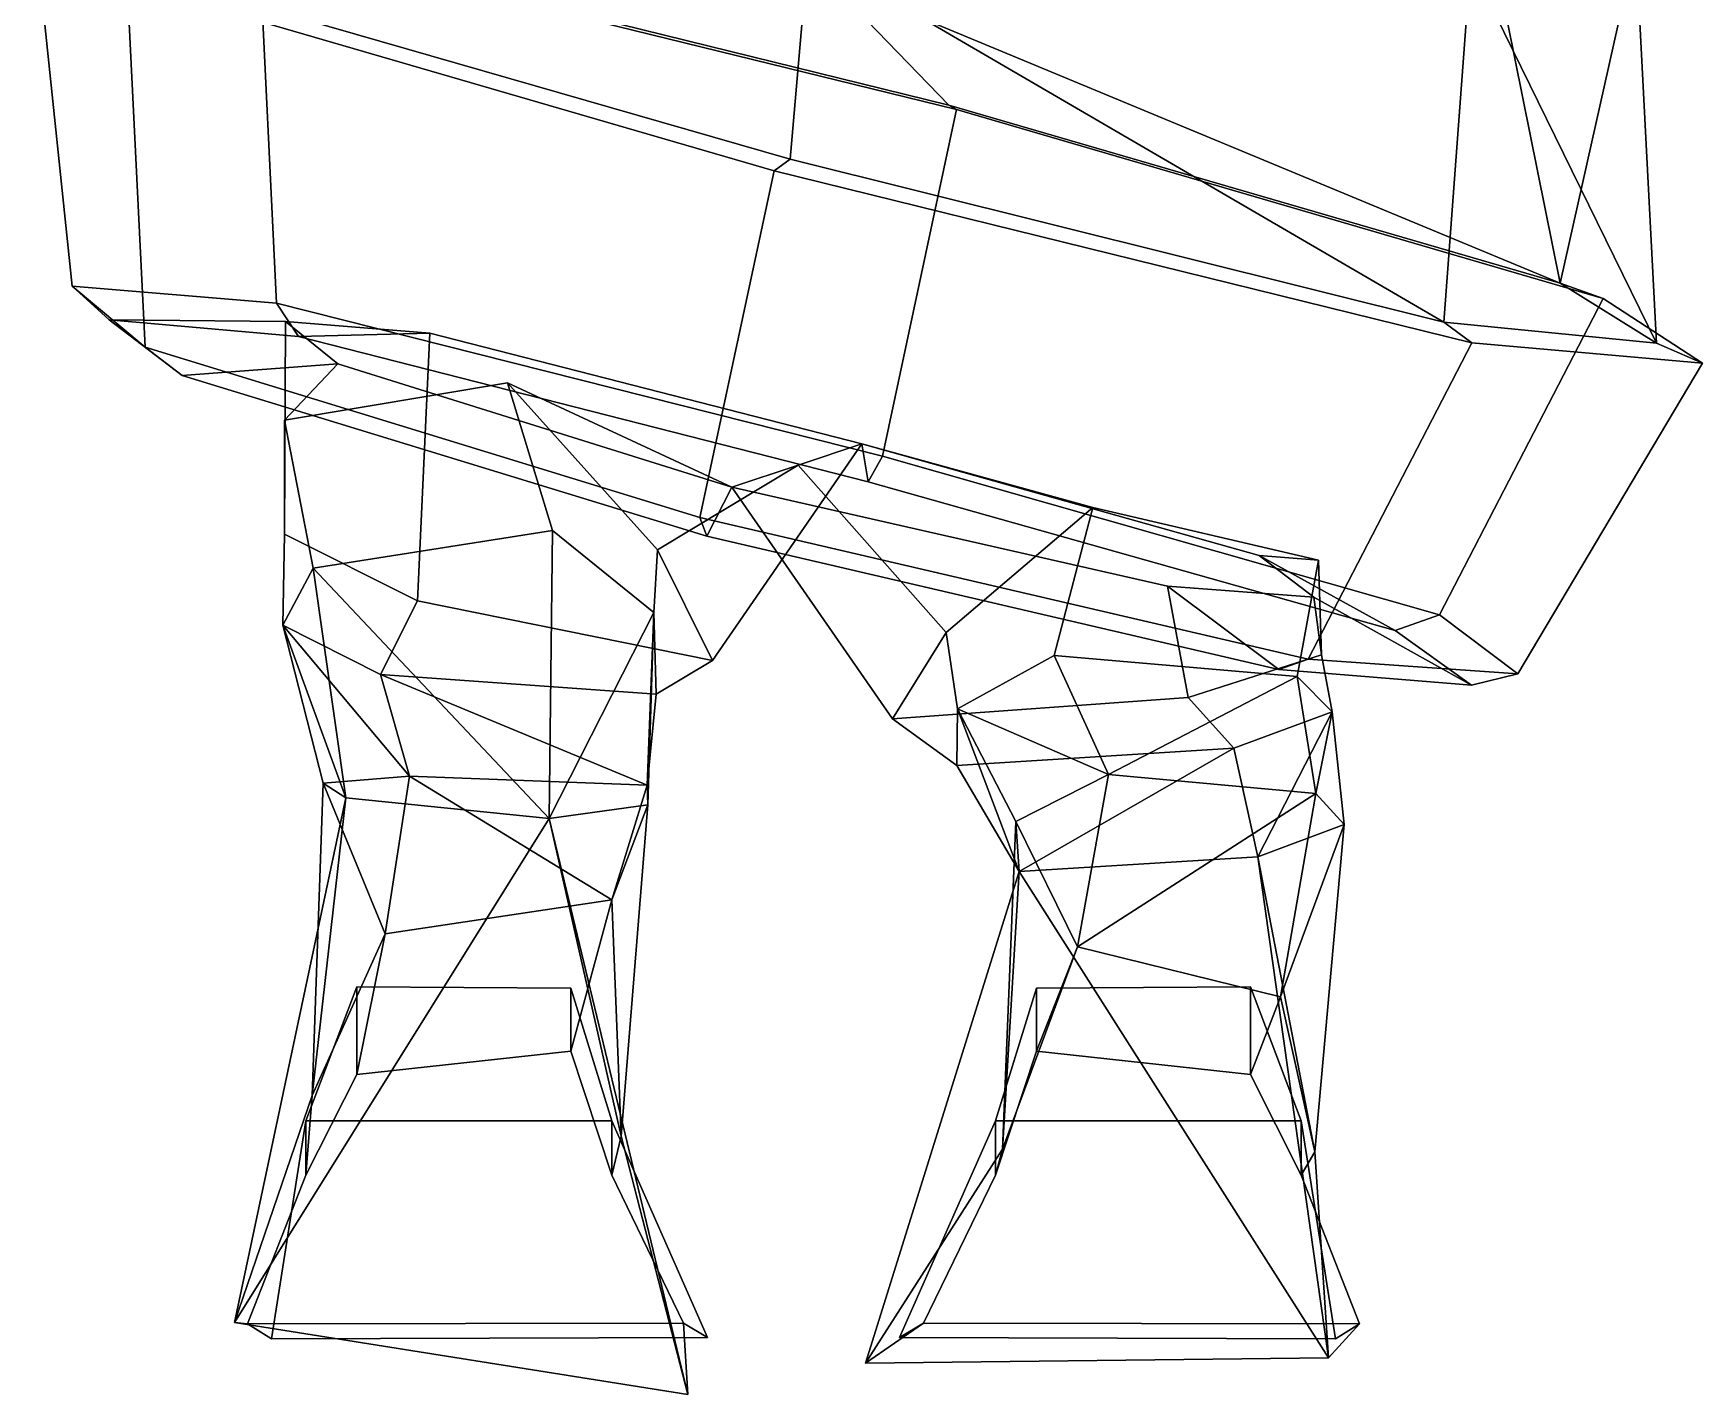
# Model space of a CAD drawing. Extents: x -126 to 137, y -162 to 358.
# Drawn here: x -120.6 to 136.7, y -161.6 to 48.1 of the extents above; entities that cross this region are included whole.
import ezdxf

# ---------------------------------------------------------------- set-up
doc = ezdxf.new("R2010")
doc.units = 0

msp = doc.modelspace()

# ---------------------------------------------------------------- linework, layer by layer
for points in [[(114.705818, 9.616348, 56.401272), (103.139175, 66.93364, 80.968628), (1.560773, 56.584915, 112.62043)], [(114.705818, 9.616348, 56.401272), (126.394356, 61.651428, -5.089591), (103.139175, 66.93364, 80.968628)], [(-85.880516, 62.747482, 93.063599), (-120.609123, 66.196747, 13.644428), (-114.611137, 9.112946, 9.254192), (-83.147942, 6.538666, 89.133278)], [(-114.611137, 9.112946, 9.254192), (-120.609123, 66.196747, 13.644428), (-106.130203, 55.939682, -80.203384), (-103.397636, -0.269119, -84.133705)], [(10.253539, -17.048645, 110.260963), (21.683062, 36.355637, 112.259911), (-85.880516, 62.747482, 93.063599), (-83.147942, 6.538666, 89.133278)], [(21.683062, 36.355637, 112.259911), (20.499306, 37.026276, 100.065544), (-80.718521, 61.981567, 83.925766), (-85.880516, 62.747482, 93.063599)], [(-80.718521, 61.981567, 83.925766), (20.499306, 37.026276, 100.065544), (1.560773, 56.584915, 112.62043)], [(-98.638603, 55.95697, -69.407845), (-1.20986, 60.703629, -105.678032), (-3.941716, 28.714005, -113.168724)], [(96.785736, 3.591751, -96.932343), (-3.941716, 28.714005, -113.168724), (-1.20986, 60.703629, -105.678032)], [(96.785736, 3.591751, -96.932343), (-1.20986, 60.703629, -105.678032), (100.904205, 58.862717, -73.103073)], [(129.549362, 0.372025, -21.511957), (100.904205, 58.862717, -73.103073), (126.394356, 61.651428, -5.089591)], [(114.705818, 9.616348, 56.401272), (129.549362, 0.372025, -21.511957), (126.394356, 61.651428, -5.089591)], [(129.549362, 0.372025, -21.511957), (96.785736, 3.591751, -96.932343), (100.904205, 58.862717, -73.103073)], [(-106.130203, 55.939682, -80.203384), (-98.638603, 55.95697, -69.407845), (-3.941716, 28.714005, -113.168724), (-6.451004, 26.895569, -128.583435)], [(-103.397636, -0.269119, -84.133705), (-106.130203, 55.939682, -80.203384), (-6.451004, 26.895569, -128.583435), (-17.893528, -26.511475, -130.580154)], [(114.705818, 9.616348, 56.401272), (1.560773, 56.584915, 112.62043), (20.499306, 37.026276, 100.065544)], [(10.253539, -17.048645, 110.260963), (96.140358, -41.502808, 63.881454), (121.33107, 7.223785, 63.878925), (21.683062, 36.355637, 112.259911)], [(21.683062, 36.355637, 112.259911), (121.33107, 7.223785, 63.878925), (114.705818, 9.616348, 56.401272), (20.499306, 37.026276, 100.065544)], [(101.081383, 0.415985, -109.388054), (-6.451004, 26.895569, -128.583435), (-3.941716, 28.714005, -113.168724), (96.785736, 3.591751, -96.932343)], [(75.890663, -48.3106, -109.385521), (-17.893528, -26.511475, -130.580154), (-6.451004, 26.895569, -128.583435), (101.081383, 0.415985, -109.388054)], [(-83.147942, 6.538666, 89.133278), (-114.611137, 9.112946, 9.254192), (-108.946053, 3.934021, 8.222328), (-79.739983, 1.374954, 79.931396)], [(-114.611137, 9.112946, 9.254192), (-103.397636, -0.269119, -84.133705), (-97.660065, -4.649643, -73.402214), (-108.946053, 3.934021, 8.222328)], [(136.672089, -2.743439, -22.592287), (129.549362, 0.372025, -21.511957), (114.705818, 9.616348, 56.401272), (121.33107, 7.223785, 63.878925)], [(10.253539, -17.048645, 110.260963), (-83.147942, 6.538666, 89.133278), (-79.739983, 1.374954, 79.931396), (8.075823, -21.022263, 97.892754)], [(121.33107, 7.223785, 63.878925), (96.140358, -41.502808, 63.881454), (108.215958, -50.595039, -22.129841), (136.672089, -2.743439, -22.592287)], [(-79.739983, 1.374954, 79.931396), (-108.946053, 3.934021, 8.222328), (-81.775406, 3.69368, 4.845417), (-59.511272, 1.911636, 61.939587)], [(-108.946053, 3.934021, 8.222328), (-97.660065, -4.649643, -73.402214), (-73.671394, -2.848892, -59.221859), (-81.775406, 3.69368, 4.845417)], [(-81.775406, 3.69368, 4.845417), (-73.671394, -2.848892, -59.221859), (-81.912064, -11.533936, -35.888283), (-81.900146, -29.055756, 1.70477)], [(-59.511272, 1.911636, 61.939587), (-81.775406, 3.69368, 4.845417), (-81.900146, -29.055756, 1.70477), (-61.38847, -39.336777, 33.985363)], [(101.081383, 0.415985, -109.388054), (96.785736, 3.591751, -96.932343), (129.549362, 0.372025, -21.511957), (136.672089, -2.743439, -22.592287)], [(8.075823, -21.022263, 97.892754), (-79.739983, 1.374954, 79.931396), (-59.511272, 1.911636, 61.939587), (7.061045, -15.129776, 77.160759)], [(7.061045, -15.129776, 77.160759), (-59.511272, 1.911636, 61.939587), (-61.38847, -39.336777, 33.985363), (-15.954256, -48.519653, 41.055447)], [(108.215958, -50.595039, -22.129841), (75.890663, -48.3106, -109.385521), (101.081383, 0.415985, -109.388054), (136.672089, -2.743439, -22.592287)], [(-103.397636, -0.269119, -84.133705), (-17.893528, -26.511475, -130.580154), (-16.833088, -29.396454, -115.240967), (-97.660065, -4.649643, -73.402214)], [(-97.660065, -4.649643, -73.402214), (-16.833088, -29.396454, -115.240967), (-12.93879, -21.853577, -93.968338), (-73.671394, -2.848892, -59.221859)], [(-73.671394, -2.848892, -59.221859), (-12.93879, -21.853577, -93.968338), (-47.529022, -5.746048, -66.442467), (-81.912064, -11.533936, -35.888283)], [(-77.501556, -34.285507, -23.865829), (-81.912064, -11.533936, -35.888283), (-47.529022, -5.746048, -66.442467), (-40.600513, -28.512932, -45.25074)], [(-24.962843, -41.139496, -25.57361), (-40.600513, -28.512932, -45.25074), (-47.529022, -5.746048, -66.442467), (-24.408058, -31.50116, -15.210745)], [(-12.93879, -21.853577, -93.968338), (-2.742444, -18.425644, -6.723031), (-24.408058, -31.50116, -15.210745), (-47.529022, -5.746048, -66.442467)], [(-82.155029, -43.094452, -5.760983), (-81.900146, -29.055756, 1.70477), (-81.912064, -11.533936, -35.888283), (-77.501556, -34.285507, -23.865829)], [(-2.742444, -18.425644, -6.723031), (7.061045, -15.129776, 77.160759), (-15.954256, -48.519653, 41.055447), (-24.408058, -31.50116, -15.210745)], [(20.061918, -44.203568, -4.46029), (42.676723, -24.977348, 51.890717), (7.061045, -15.129776, 77.160759), (-2.742444, -18.425644, -6.723031)], [(7.061045, -15.129776, 77.160759), (42.676723, -24.977348, 51.890717), (77.448654, -33.088264, 19.464437), (68.334259, -32.345413, 43.933208)], [(8.075823, -21.022263, 97.892754), (7.061045, -15.129776, 77.160759), (68.334259, -32.345413, 43.933208), (89.298531, -43.920013, 56.123207)], [(10.253539, -17.048645, 110.260963), (8.075823, -21.022263, 97.892754), (89.298531, -43.920013, 56.123207), (96.140358, -41.502808, 63.881454)], [(20.061918, -44.203568, -4.46029), (-2.742444, -18.425644, -6.723031), (-12.93879, -21.853577, -93.968338), (11.788103, -57.508255, -68.609818)], [(71.378448, -49.944611, -97.210403), (54.174137, -37.105942, -77.228233), (-12.93879, -21.853577, -93.968338), (-16.833088, -29.396454, -115.240967)], [(54.174137, -37.105942, -77.228233), (57.371052, -54.233353, -58.860909), (11.788103, -57.508255, -68.609818), (-12.93879, -21.853577, -93.968338)], [(36.724316, -47.742027, 20.00762), (42.676723, -24.977348, 51.890717), (20.061918, -44.203568, -4.46029), (21.827625, -55.982544, -2.679657)], [(36.724316, -47.742027, 20.00762), (74.1838, -51.016258, -1.707739), (77.448654, -33.088264, 19.464437), (42.676723, -24.977348, 51.890717)], [(75.890663, -48.3106, -109.385521), (71.378448, -49.944611, -97.210403), (-16.833088, -29.396454, -115.240967), (-17.893528, -26.511475, -130.580154)], [(-67.103729, -50.686066, 4.480882), (-61.38847, -39.336777, 33.985363), (-81.900146, -29.055756, 1.70477), (-82.155029, -43.094452, -5.760983)], [(-41.102764, -72.884331, -40.590958), (-77.501556, -34.285507, -23.865829), (-40.600513, -28.512932, -45.25074)], [(-41.102764, -72.884331, -40.590958), (-40.600513, -28.512932, -45.25074), (-24.962843, -41.139496, -25.57361)], [(-24.603855, -53.744553, -1.640416), (-24.962843, -41.139496, -25.57361), (-24.408058, -31.50116, -15.210745), (-15.954256, -48.519653, 41.055447)], [(68.334259, -32.345413, 43.933208), (77.448654, -33.088264, 19.464437), (77.941231, -47.686935, -20.794718), (76.748238, -38.783768, -17.48181)], [(89.298531, -43.920013, 56.123207), (68.334259, -32.345413, 43.933208), (76.748238, -38.783768, -17.48181), (101.06884, -52.340843, -21.357172)], [(74.1838, -51.016258, -1.707739), (79.578827, -56.425133, -21.041647), (77.941231, -47.686935, -20.794718), (77.448654, -33.088264, 19.464437)], [(-72.436897, -69.716652, -22.005732), (-82.155029, -43.094452, -5.760983), (-77.501556, -34.285507, -23.865829)], [(-72.436897, -69.716652, -22.005732), (-77.501556, -34.285507, -23.865829), (-41.102764, -72.884331, -40.590958)], [(76.748238, -38.783768, -17.48181), (77.941231, -47.686935, -20.794718), (57.371052, -54.233353, -58.860909), (54.174137, -37.105942, -77.228233)], [(101.06884, -52.340843, -21.357172), (76.748238, -38.783768, -17.48181), (54.174137, -37.105942, -77.228233), (71.378448, -49.944611, -97.210403)], [(-24.603855, -53.744553, -1.640416), (-15.954256, -48.519653, 41.055447), (-61.38847, -39.336777, 33.985363), (-67.103729, -50.686066, 4.480882)], [(-25.917292, -70.755371, -23.104389), (-41.102764, -72.884331, -40.590958), (-24.962843, -41.139496, -25.57361)], [(-25.995152, -67.737854, -1.2968), (-25.917292, -70.755371, -23.104389), (-24.962843, -41.139496, -25.57361)], [(-25.995152, -67.737854, -1.2968), (-24.962843, -41.139496, -25.57361), (-24.603855, -53.744553, -1.640416)], [(-62.616943, -66.371445, 3.535471), (-67.103729, -50.686066, 4.480882), (-82.155029, -43.094452, -5.760983)], [(-62.616943, -66.371445, 3.535471), (-82.155029, -43.094452, -5.760983), (-75.944214, -67.417526, -5.865191)], [(-75.944214, -67.417526, -5.865191), (-82.155029, -43.094452, -5.760983), (-72.436897, -69.716652, -22.005732)], [(96.140358, -41.502808, 63.881454), (89.298531, -43.920013, 56.123207), (101.06884, -52.340843, -21.357172), (108.215958, -50.595039, -22.129841)], [(21.827625, -55.982544, -2.679657), (20.061918, -44.203568, -4.46029), (11.788103, -57.508255, -68.609818), (21.701334, -64.69632, -31.245058)], [(45.122833, -66.07975, 35.23756), (36.724316, -47.742027, 20.00762), (21.827625, -55.982544, -2.679657)], [(45.122833, -66.07975, 35.23756), (74.1838, -51.016258, -1.707739), (36.724316, -47.742027, 20.00762)], [(79.578827, -56.425133, -21.041647), (64.418861, -62.036552, -35.02198), (57.371052, -54.233353, -58.860909), (77.941231, -47.686935, -20.794718)], [(108.215958, -50.595039, -22.129841), (101.06884, -52.340843, -21.357172), (71.378448, -49.944611, -97.210403), (75.890663, -48.3106, -109.385521)], [(-25.995152, -67.737854, -1.2968), (-24.603855, -53.744553, -1.640416), (-67.103729, -50.686066, 4.480882)], [(-25.995152, -67.737854, -1.2968), (-67.103729, -50.686066, 4.480882), (-62.616943, -66.371445, 3.535471)], [(45.122833, -66.07975, 35.23756), (77.076912, -69.032036, 16.087679), (74.1838, -51.016258, -1.707739)], [(77.076912, -69.032036, 16.087679), (79.578827, -56.425133, -21.041647), (74.1838, -51.016258, -1.707739)], [(64.418861, -62.036552, -35.02198), (21.701334, -64.69632, -31.245058), (11.788103, -57.508255, -68.609818), (57.371052, -54.233353, -58.860909)], [(31.31778, -81.060265, -11.817004), (21.827625, -55.982544, -2.679657), (21.701334, -64.69632, -31.245058)], [(45.122833, -66.07975, 35.23756), (21.827625, -55.982544, -2.679657), (30.807373, -73.339279, 14.607035)], [(30.807373, -73.339279, 14.607035), (21.827625, -55.982544, -2.679657), (31.31778, -81.060265, -11.817004)], [(68.10363, -78.769371, -14.497791), (64.418861, -62.036552, -35.02198), (79.578827, -56.425133, -21.041647)], [(81.411461, -73.82618, -1.463985), (68.10363, -78.769371, -14.497791), (79.578827, -56.425133, -21.041647)], [(77.076912, -69.032036, 16.087679), (81.411461, -73.82618, -1.463985), (79.578827, -56.425133, -21.041647)], [(31.31778, -81.060265, -11.817004), (21.701334, -64.69632, -31.245058), (64.418861, -62.036552, -35.02198)], [(68.10363, -78.769371, -14.497791), (31.31778, -81.060265, -11.817004), (64.418861, -62.036552, -35.02198)], [(-66.410309, -90.660339, 4.012771), (-62.616943, -66.371445, 3.535471), (-75.944214, -67.417526, -5.865191)], [(-66.410309, -90.660339, 4.012771), (-31.46221, -85.394218, 1.078566), (-62.616943, -66.371445, 3.535471)], [(-31.46221, -85.394218, 1.078566), (-25.995152, -67.737854, -1.2968), (-62.616943, -66.371445, 3.535471)], [(40.343666, -92.650307, 21.881821), (45.122833, -66.07975, 35.23756), (30.807373, -73.339279, 14.607035)], [(40.343666, -92.650307, 21.881821), (77.076912, -69.032036, 16.087679), (45.122833, -66.07975, 35.23756)], [(-77.645874, -115.546227, 0.180859), (-66.410309, -90.660339, 4.012771), (-75.944214, -67.417526, -5.865191)], [(-77.645874, -115.546227, 0.180859), (-75.944214, -67.417526, -5.865191), (-72.436897, -69.716652, -22.005732)], [(-31.46221, -85.394218, 1.078566), (-25.917292, -70.755371, -23.104389), (-25.995152, -67.737854, -1.2968)], [(71.591415, -100.377129, 4.804677), (77.076912, -69.032036, 16.087679), (40.343666, -92.650307, 21.881821)], [(71.591415, -100.377129, 4.804677), (81.411461, -73.82618, -1.463985), (77.076912, -69.032036, 16.087679)], [(-89.60656, -150.52919, -9.55996), (-77.645874, -115.546227, 0.180859), (-72.436897, -69.716652, -22.005732)], [(-89.60656, -150.52919, -9.55996), (-72.436897, -69.716652, -22.005732), (-41.102764, -72.884331, -40.590958)], [(-30.005936, -121.815521, -12.614232), (-41.102764, -72.884331, -40.590958), (-25.917292, -70.755371, -23.104389)], [(-30.005936, -121.815521, -12.614232), (-25.917292, -70.755371, -23.104389), (-31.46221, -85.394218, 1.078566)], [(-19.760134, -161.638138, -29.534441), (-89.60656, -150.52919, -9.55996), (-41.102764, -72.884331, -40.590958)], [(-19.760134, -161.638138, -29.534441), (-41.102764, -72.884331, -40.590958), (-30.005936, -121.815521, -12.614232)], [(28.766455, -123.811295, 0.275813), (40.343666, -92.650307, 21.881821), (30.807373, -73.339279, 14.607035)], [(28.766455, -123.811295, 0.275813), (30.807373, -73.339279, 14.607035), (31.31778, -81.060265, -11.817004)], [(76.903061, -124.249283, -11.72301), (68.10363, -78.769371, -14.497791), (81.411461, -73.82618, -1.463985)], [(76.903061, -124.249283, -11.72301), (81.411461, -73.82618, -1.463985), (71.591415, -100.377129, 4.804677)], [(79.008804, -155.994598, -36.527283), (31.31778, -81.060265, -11.817004), (68.10363, -78.769371, -14.497791)], [(79.008804, -155.994598, -36.527283), (68.10363, -78.769371, -14.497791), (76.903061, -124.249283, -11.72301)], [(7.662202, -156.806595, -20.51227), (28.766455, -123.811295, 0.275813), (31.31778, -81.060265, -11.817004)], [(7.662202, -156.806595, -20.51227), (31.31778, -81.060265, -11.817004), (79.008804, -155.994598, -36.527283)], [(-31.46221, -85.394218, 1.078566), (-66.410309, -90.660339, 4.012771), (-70.777412, -112.334427, 35.947453), (-37.787899, -108.736435, 35.947453)], [(-30.005936, -121.815521, -12.614232), (-31.46221, -85.394218, 1.078566), (-37.787899, -108.736435, 35.947453), (-31.473774, -127.827744, 43.725594)], [(-77.645874, -115.546227, 0.180859), (-78.613716, -127.827744, 43.725594), (-70.777412, -112.334427, 35.947453), (-66.410309, -90.660339, 4.012771)], [(28.766455, -123.811295, 0.275813), (27.673773, -127.827744, 43.725594), (33.987896, -108.736435, 35.947453), (40.343666, -92.650307, 21.881821)], [(40.343666, -92.650307, 21.881821), (33.987896, -108.736435, 35.947453), (66.977409, -112.334427, 35.947453), (71.591415, -100.377129, 4.804677)], [(-31.473774, -119.444244, 102.617195), (-37.787899, -98.998032, 87.801697), (-70.777412, -98.812729, 87.801697), (-78.613716, -119.444244, 102.617195)], [(-78.613716, -119.444244, 102.617195), (-70.777412, -98.812729, 87.801697), (-70.777412, -112.334427, 35.947453), (-78.613716, -127.827744, 43.725594)], [(-37.787899, -98.998032, 87.801697), (-37.787899, -108.736435, 35.947453), (-70.777412, -112.334427, 35.947453), (-70.777412, -98.812729, 87.801697)], [(-31.473774, -119.444244, 102.617195), (-31.473774, -127.827744, 43.725594), (-37.787899, -108.736435, 35.947453), (-37.787899, -98.998032, 87.801697)], [(27.673773, -119.444244, 102.617195), (74.813721, -119.444244, 102.617195), (66.977409, -98.812729, 87.801697), (33.987896, -98.998032, 87.801697)], [(27.673773, -119.444244, 102.617195), (33.987896, -98.998032, 87.801697), (33.987896, -108.736435, 35.947453), (27.673773, -127.827744, 43.725594)], [(33.987896, -98.998032, 87.801697), (66.977409, -98.812729, 87.801697), (66.977409, -112.334427, 35.947453), (33.987896, -108.736435, 35.947453)], [(74.813721, -119.444244, 102.617195), (74.813721, -127.827744, 43.725594), (66.977409, -112.334427, 35.947453), (66.977409, -98.812729, 87.801697)], [(76.903061, -124.249283, -11.72301), (71.591415, -100.377129, 4.804677), (66.977409, -112.334427, 35.947453), (74.813721, -127.827744, 43.725594)], [(-89.60656, -150.52919, -9.55996), (-87.594154, -150.723206, 36.317848), (-78.613716, -127.827744, 43.725594), (-77.645874, -115.546227, 0.180859)], [(-83.890282, -153.02951, 102.617195), (-78.613716, -119.444244, 102.617195), (-78.613716, -127.827744, 43.725594), (-87.594154, -150.723206, 36.317848)], [(-16.70689, -152.844193, 102.617195), (-31.473774, -119.444244, 102.617195), (-78.613716, -119.444244, 102.617195), (-83.890282, -153.02951, 102.617195)], [(-16.70689, -152.844193, 102.617195), (-20.410763, -150.61731, 32.613968), (-31.473774, -127.827744, 43.725594), (-31.473774, -119.444244, 102.617195)], [(12.906889, -152.844193, 102.617195), (80.090286, -153.02951, 102.617195), (74.813721, -119.444244, 102.617195), (27.673773, -119.444244, 102.617195)], [(12.906889, -152.844193, 102.617195), (27.673773, -119.444244, 102.617195), (27.673773, -127.827744, 43.725594), (16.610764, -150.61731, 32.613968)], [(80.090286, -153.02951, 102.617195), (83.794151, -150.723206, 36.317848), (74.813721, -127.827744, 43.725594), (74.813721, -119.444244, 102.617195)], [(-19.760134, -161.638138, -29.534441), (-30.005936, -121.815521, -12.614232), (-31.473774, -127.827744, 43.725594), (-20.410763, -150.61731, 32.613968)], [(7.662202, -156.806595, -20.51227), (16.610764, -150.61731, 32.613968), (27.673773, -127.827744, 43.725594), (28.766455, -123.811295, 0.275813)], [(79.008804, -155.994598, -36.527283), (76.903061, -124.249283, -11.72301), (74.813721, -127.827744, 43.725594), (83.794151, -150.723206, 36.317848)], [(-89.60656, -150.52919, -9.55996), (-19.760134, -161.638138, -29.534441), (-20.410763, -150.61731, 32.613968), (-87.594154, -150.723206, 36.317848)], [(-83.890282, -153.02951, 102.617195), (-87.594154, -150.723206, 36.317848), (-20.410763, -150.61731, 32.613968), (-16.70689, -152.844193, 102.617195)], [(79.008804, -155.994598, -36.527283), (83.794151, -150.723206, 36.317848), (16.610764, -150.61731, 32.613968), (7.662202, -156.806595, -20.51227)], [(80.090286, -153.02951, 102.617195), (12.906889, -152.844193, 102.617195), (16.610764, -150.61731, 32.613968), (83.794151, -150.723206, 36.317848)]]:
    msp.add_3dface(points)

doc.saveas('drawing.dxf')
